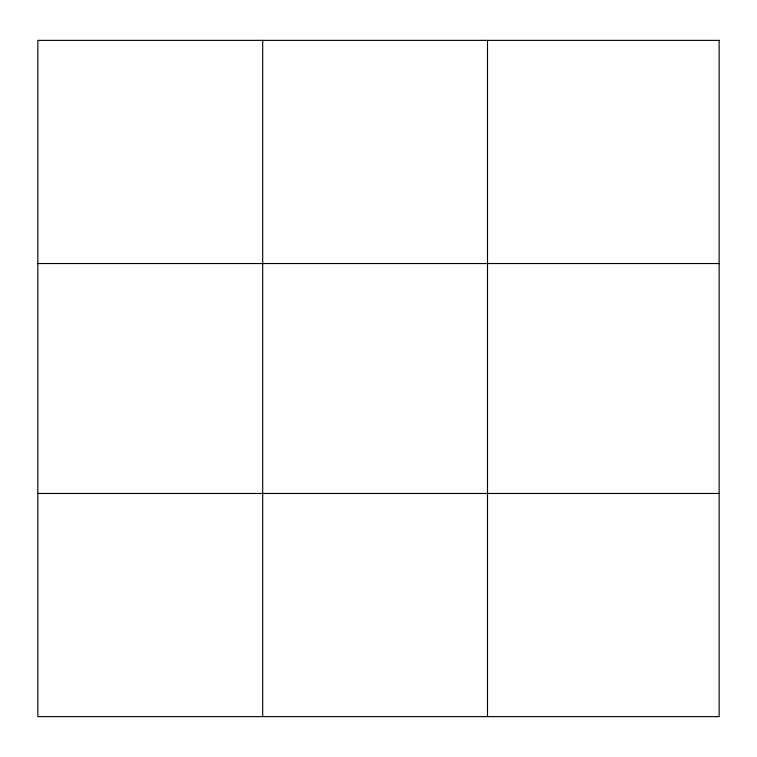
<?xml version="1.0" encoding="UTF-8"?>
<svg xmlns="http://www.w3.org/2000/svg" width="757" height="757" viewBox="0 0 757 757"><rect width="100%" height="100%" fill="white"/><g stroke="black" fill="none" stroke-linecap="round" stroke-linejoin="round"><path stroke-width="1.14" d="M262.679 716.624L262.679 40.376M487.508 716.624L487.508 40.376M37.85 263.54L719.15 263.54M37.85 493.46L719.15 493.46M719.15 40.376L719.15 716.624L37.85 716.624L37.85 40.376L719.15 40.376"/></g></svg>
